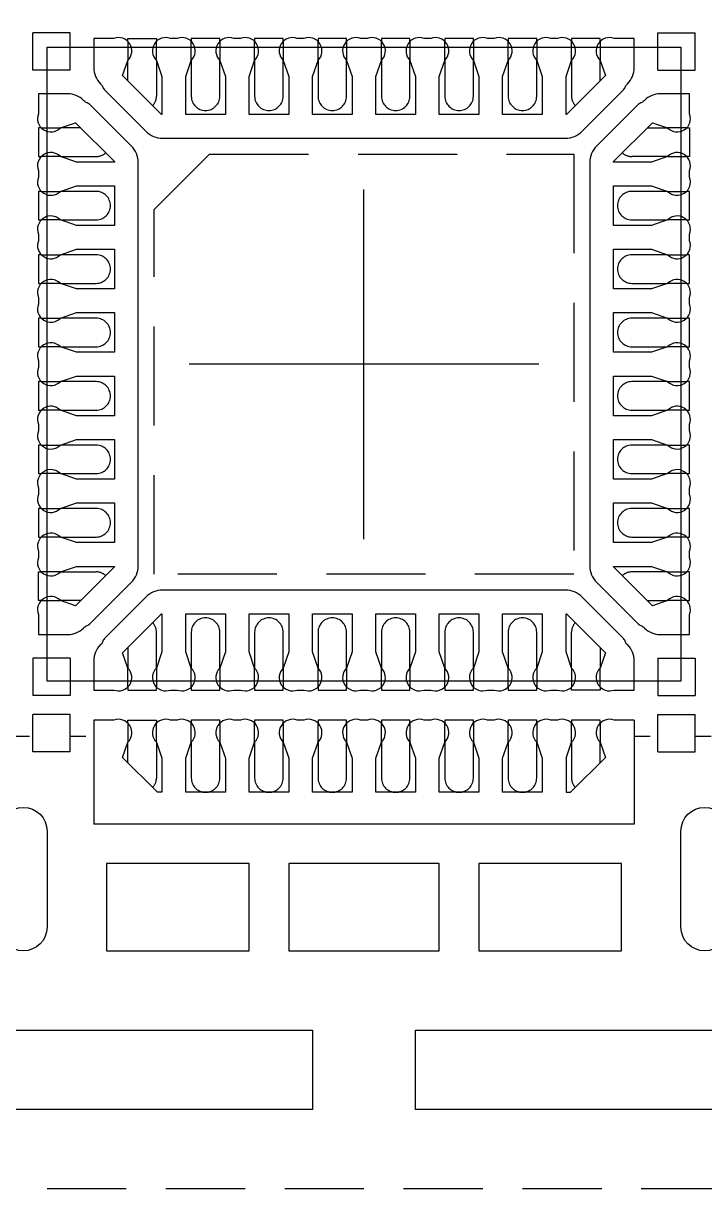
# Model space of a CAD drawing. Extents: x -140 to 1972, y -487 to -95.
# Drawn here: x 1782.79 to 1787.09, y -343.14 to -335.79 of the extents above; entities that cross this region are included whole.
import ezdxf

# ---------------------------------------------------------------- set-up
doc = ezdxf.new("R2010")
doc.units = 0
doc.header["$LTSCALE"] = 5
doc.header["$MEASUREMENT"] = 0
doc.linetypes.add('CENTER', pattern=[2, 1.25, -0.25, 0.25, -0.25])
doc.linetypes.add('HIDDEN', pattern=[0.375, 0.25, -0.125])
doc.layers.add('1', color=7, linetype='CONTINUOUS')
doc.layers.add('1D', color=4, linetype='CONTINUOUS')

msp = doc.modelspace()

# ---------------------------------------------------------------- linework, layer by layer
at = {"layer": '1'}
for p, q in [((1782.8495, -336.0876, -0.0291), (1782.8495, -335.8526, -0.0291)), ((1783.0845, -335.8526, -0.0291), (1782.8495, -335.8526, -0.0291)), ((1783.0845, -336.0876, -0.0291), (1783.0845, -335.8526, -0.0291)), ((1786.7945, -335.8526, -0.0291), (1787.0295, -335.8526, -0.0291)), ((1786.7945, -336.0876, -0.0291), (1786.7945, -335.8526, -0.0291)), ((1787.0295, -336.0876, -0.0291), (1787.0295, -335.8526, -0.0291)), ((1783.4495, -335.9067, -0.0291), (1783.4495, -336.0266, -0.0291)), ((1783.6295, -336.0266, -0.0291), (1783.6295, -335.9067, -0.0291)), ((1783.8495, -336.0266, -0.0291), (1783.8495, -335.9067, -0.0291)), ((1784.0295, -335.9067, -0.0291), (1784.0295, -336.0266, -0.0291)), ((1784.2495, -336.0266, -0.0291), (1784.2495, -335.9067, -0.0291)), ((1784.4295, -335.9067, -0.0291), (1784.4295, -336.0266, -0.0291)), ((1784.6495, -336.0266, -0.0291), (1784.6495, -335.9067, -0.0291)), ((1784.8295, -335.9067, -0.0291), (1784.8295, -336.0266, -0.0291)), ((1785.0495, -336.0266, -0.0291), (1785.0495, -335.9067, -0.0291)), ((1785.2295, -335.9067, -0.0291), (1785.2295, -336.0266, -0.0291)), ((1785.4495, -336.0266, -0.0291), (1785.4495, -335.9067, -0.0291)), ((1785.6295, -335.9067, -0.0291), (1785.6295, -336.0266, -0.0291)), ((1785.8495, -336.0266, -0.0291), (1785.8495, -335.9067, -0.0291)), ((1786.0295, -335.9067, -0.0291), (1786.0295, -336.0266, -0.0291)), ((1786.2495, -336.0266, -0.0291), (1786.2495, -335.9067, -0.0291)), ((1786.4295, -335.9067, -0.0291), (1786.4295, -336.0266, -0.0291)), ((1783.0845, -336.0876, -0.0291), (1782.8495, -336.0876, -0.0291)), ((1786.7945, -336.0876, -0.0291), (1787.0295, -336.0876, -0.0291)), ((1782.9036, -336.4526, -0.0291), (1783.0235, -336.4526, -0.0291)), ((1786.9754, -336.4526, -0.0291), (1786.8556, -336.4526, -0.0291)), ((1783.0235, -336.6326, -0.0291), (1782.9036, -336.6326, -0.0291)), ((1786.8556, -336.6326, -0.0291), (1786.9754, -336.6326, -0.0291)), ((1782.9036, -336.8526, -0.0291), (1783.0235, -336.8526, -0.0291)), ((1786.8556, -336.8526, -0.0291), (1786.9754, -336.8526, -0.0291)), ((1783.0235, -337.0326, -0.0291), (1782.9036, -337.0326, -0.0291)), ((1786.9754, -337.0326, -0.0291), (1786.8556, -337.0326, -0.0291)), ((1782.9036, -337.2526, -0.0291), (1783.0235, -337.2526, -0.0291)), ((1786.8556, -337.2526, -0.0291), (1786.9754, -337.2526, -0.0291)), ((1783.0235, -337.4326, -0.0291), (1782.9036, -337.4326, -0.0291)), ((1786.9754, -337.4326, -0.0291), (1786.8556, -337.4326, -0.0291)), ((1782.9036, -337.6526, -0.0291), (1783.0235, -337.6526, -0.0291)), ((1786.8556, -337.6526, -0.0291), (1786.9754, -337.6526, -0.0291)), ((1783.0235, -337.8326, -0.0291), (1782.9036, -337.8326, -0.0291)), ((1786.9754, -337.8326, -0.0291), (1786.8556, -337.8326, -0.0291)), ((1782.9036, -338.0526, -0.0291), (1783.0235, -338.0526, -0.0291)), ((1786.8556, -338.0526, -0.0291), (1786.9754, -338.0526, -0.0291)), ((1783.0235, -338.2326, -0.0291), (1782.9036, -338.2326, -0.0291)), ((1786.9754, -338.2326, -0.0291), (1786.8556, -338.2326, -0.0291)), ((1782.9036, -338.4526, -0.0291), (1783.0235, -338.4526, -0.0291)), ((1786.8556, -338.4526, -0.0291), (1786.9754, -338.4526, -0.0291)), ((1783.0235, -338.6326, -0.0291), (1782.9036, -338.6326, -0.0291)), ((1786.9754, -338.6326, -0.0291), (1786.8556, -338.6326, -0.0291)), ((1782.9036, -338.8526, -0.0291), (1783.0235, -338.8526, -0.0291)), ((1786.8556, -338.8526, -0.0291), (1786.9754, -338.8526, -0.0291)), ((1783.0235, -339.0326, -0.0291), (1782.9036, -339.0326, -0.0291)), ((1786.9754, -339.0326, -0.0291), (1786.8556, -339.0326, -0.0291)), ((1783.0235, -339.2526, -0.0291), (1782.9036, -339.2526, -0.0291)), ((1786.8556, -339.2526, -0.0291), (1786.9754, -339.2526, -0.0291)), ((1782.9036, -339.4326, -0.0291), (1783.0235, -339.4326, -0.0291)), ((1786.9754, -339.4326, -0.0291), (1786.8556, -339.4326, -0.0291)), ((1782.8495, -339.7976, -0.0291), (1782.8495, -340.0326, -0.0291)), ((1783.0845, -339.7976, -0.0291), (1782.8495, -339.7976, -0.0291)), ((1783.0845, -339.7976, -0.0291), (1783.0845, -340.0326, -0.0291)), ((1783.4495, -339.9785, -0.0291), (1783.4495, -339.8587, -0.0291)), ((1783.6295, -339.8587, -0.0291), (1783.6295, -339.9785, -0.0291)), ((1783.8495, -339.9785, -0.0291), (1783.8495, -339.8587, -0.0291)), ((1784.0295, -339.8587, -0.0291), (1784.0295, -339.9785, -0.0291)), ((1784.2495, -339.9785, -0.0291), (1784.2495, -339.8587, -0.0291)), ((1784.4295, -339.8587, -0.0291), (1784.4295, -339.9785, -0.0291)), ((1784.6495, -339.9785, -0.0291), (1784.6495, -339.8587, -0.0291)), ((1784.8295, -339.8587, -0.0291), (1784.8295, -339.9785, -0.0291)), ((1785.0495, -339.9785, -0.0291), (1785.0495, -339.8587, -0.0291)), ((1785.2295, -339.8587, -0.0291), (1785.2295, -339.9785, -0.0291)), ((1785.4495, -339.9785, -0.0291), (1785.4495, -339.8587, -0.0291)), ((1785.6295, -339.8587, -0.0291), (1785.6295, -339.9785, -0.0291)), ((1785.8495, -339.9785, -0.0291), (1785.8495, -339.8587, -0.0291)), ((1786.0295, -339.8587, -0.0291), (1786.0295, -339.9785, -0.0291)), ((1786.2495, -339.8587, -0.0291), (1786.2495, -339.9785, -0.0291)), ((1786.4295, -339.9785, -0.0291), (1786.4295, -339.8587, -0.0291)), ((1786.7945, -339.7976, -0.0291), (1787.0295, -339.7976, -0.0291)), ((1786.7945, -339.7976, -0.0291), (1786.7945, -340.0326, -0.0291)), ((1787.0295, -339.7976, -0.0291), (1787.0295, -340.0326, -0.0291)), ((1783.0845, -340.0326, -0.0291), (1782.8495, -340.0326, -0.0291)), ((1786.7945, -340.0326, -0.0291), (1787.0295, -340.0326, -0.0291)), ((1782.8495, -340.3876, -0.0291), (1782.8495, -340.1526, -0.0291)), ((1783.0845, -340.1526, -0.0291), (1782.8495, -340.1526, -0.0291)), ((1783.0845, -340.3876, -0.0291), (1783.0845, -340.1526, -0.0291)), ((1786.7945, -340.1526, -0.0291), (1787.0295, -340.1526, -0.0291)), ((1786.7945, -340.3876, -0.0291), (1786.7945, -340.1526, -0.0291)), ((1787.0295, -340.3876, -0.0291), (1787.0295, -340.1526, -0.0291)), ((1783.3607, -340.1876, -0.0291), (1783.2345, -340.1876, -0.0291)), ((1783.4495, -340.2067, -0.0291), (1783.4495, -340.3266, -0.0291)), ((1783.6295, -340.3266, -0.0291), (1783.6295, -340.2067, -0.0291)), ((1783.7607, -340.1876, -0.0291), (1783.7184, -340.1876, -0.0291)), ((1783.8495, -340.3266, -0.0291), (1783.8495, -340.2067, -0.0291)), ((1784.0295, -340.2067, -0.0291), (1784.0295, -340.3266, -0.0291)), ((1784.1607, -340.1876, -0.0291), (1784.1184, -340.1876, -0.0291)), ((1784.2495, -340.3266, -0.0291), (1784.2495, -340.2067, -0.0291)), ((1784.4295, -340.2067, -0.0291), (1784.4295, -340.3266, -0.0291)), ((1784.5607, -340.1876, -0.0291), (1784.5184, -340.1876, -0.0291)), ((1784.6495, -340.3266, -0.0291), (1784.6495, -340.2067, -0.0291)), ((1784.8295, -340.2067, -0.0291), (1784.8295, -340.3266, -0.0291)), ((1784.9607, -340.1876, -0.0291), (1784.9184, -340.1876, -0.0291)), ((1785.0495, -340.3266, -0.0291), (1785.0495, -340.2067, -0.0291)), ((1785.2295, -340.2067, -0.0291), (1785.2295, -340.3266, -0.0291)), ((1785.3607, -340.1876, -0.0291), (1785.3184, -340.1876, -0.0291)), ((1785.4495, -340.3266, -0.0291), (1785.4495, -340.2067, -0.0291)), ((1785.6295, -340.2067, -0.0291), (1785.6295, -340.3266, -0.0291)), ((1785.7607, -340.1876, -0.0291), (1785.7184, -340.1876, -0.0291)), ((1785.8495, -340.3266, -0.0291), (1785.8495, -340.2067, -0.0291)), ((1786.0295, -340.2067, -0.0291), (1786.0295, -340.3266, -0.0291)), ((1786.1607, -340.1876, -0.0291), (1786.1184, -340.1876, -0.0291)), ((1786.2495, -340.3266, -0.0291), (1786.2495, -340.2067, -0.0291)), ((1786.4295, -340.2067, -0.0291), (1786.4295, -340.3266, -0.0291)), ((1786.6445, -340.1876, -0.0291), (1786.5184, -340.1876, -0.0291)), ((1783.4164, -340.4224, -0.0291), (1783.4495, -340.3266, -0.0291)), ((1783.6295, -340.3266, -0.0291), (1783.6645, -340.4276, -0.0291)), ((1783.8145, -340.4276, -0.0291), (1783.8495, -340.3266, -0.0291)), ((1784.0295, -340.3266, -0.0291), (1784.0645, -340.4276, -0.0291)), ((1784.2145, -340.4276, -0.0291), (1784.2495, -340.3266, -0.0291)), ((1784.4295, -340.3266, -0.0291), (1784.4645, -340.4276, -0.0291)), ((1784.6145, -340.4276, -0.0291), (1784.6495, -340.3266, -0.0291)), ((1784.8295, -340.3266, -0.0291), (1784.8645, -340.4276, -0.0291)), ((1785.0145, -340.4276, -0.0291), (1785.0495, -340.3266, -0.0291)), ((1785.2295, -340.3266, -0.0291), (1785.2645, -340.4276, -0.0291)), ((1785.4145, -340.4276, -0.0291), (1785.4495, -340.3266, -0.0291)), ((1785.6295, -340.3266, -0.0291), (1785.6645, -340.4276, -0.0291)), ((1785.8145, -340.4276, -0.0291), (1785.8495, -340.3266, -0.0291)), ((1786.0295, -340.3266, -0.0291), (1786.0645, -340.4276, -0.0291)), ((1786.2145, -340.4276, -0.0291), (1786.2495, -340.3266, -0.0291)), ((1786.4295, -340.3266, -0.0291), (1786.4627, -340.4224, -0.0291)), ((1783.0845, -340.3876, -0.0291), (1782.8495, -340.3876, -0.0291)), ((1783.6366, -340.6426, -0.0291), (1783.4164, -340.4224, -0.0291)), ((1783.6645, -340.4276, -0.0291), (1783.6645, -340.6426, -0.0291)), ((1783.8145, -340.6426, -0.0291), (1783.8145, -340.4276, -0.0291)), ((1784.0645, -340.4276, -0.0291), (1784.0645, -340.6426, -0.0291)), ((1784.2145, -340.6426, -0.0291), (1784.2145, -340.4276, -0.0291)), ((1784.4645, -340.4276, -0.0291), (1784.4645, -340.6426, -0.0291)), ((1784.6145, -340.6426, -0.0291), (1784.6145, -340.4276, -0.0291)), ((1784.8645, -340.4276, -0.0291), (1784.8645, -340.6426, -0.0291)), ((1785.0145, -340.6426, -0.0291), (1785.0145, -340.4276, -0.0291)), ((1785.2645, -340.4276, -0.0291), (1785.2645, -340.6426, -0.0291)), ((1785.4145, -340.6426, -0.0291), (1785.4145, -340.4276, -0.0291)), ((1785.6645, -340.4276, -0.0291), (1785.6645, -340.6426, -0.0291)), ((1785.8145, -340.6426, -0.0291), (1785.8145, -340.4276, -0.0291)), ((1786.0645, -340.4276, -0.0291), (1786.0645, -340.6426, -0.0291)), ((1786.2145, -340.4276, -0.0291), (1786.2145, -340.6426, -0.0291)), ((1786.2424, -340.6426, -0.0291), (1786.4627, -340.4224, -0.0291)), ((1786.7945, -340.3876, -0.0291), (1787.0295, -340.3876, -0.0291))]:
    msp.add_line(p, q, dxfattribs=at)
at = {"layer": '1', "color": 7}
for p, q in [((1783.2345, -340.1876, -0.0291), (1783.2345, -340.8426, -0.0291)), ((1786.6445, -340.1876, -0.0291), (1786.6445, -340.8426, -0.0291)), ((1783.6645, -340.6426, -0.0291), (1783.6366, -340.6426, -0.0291)), ((1784.0645, -340.6426, -0.0291), (1783.8145, -340.6426, -0.0291)), ((1784.4645, -340.6426, -0.0291), (1784.2145, -340.6426, -0.0291)), ((1784.8645, -340.6426, -0.0291), (1784.6145, -340.6426, -0.0291)), ((1785.2645, -340.6426, -0.0291), (1785.0145, -340.6426, -0.0291)), ((1785.6645, -340.6426, -0.0291), (1785.4145, -340.6426, -0.0291)), ((1786.0645, -340.6426, -0.0291), (1785.8145, -340.6426, -0.0291)), ((1786.2145, -340.6426, -0.0291), (1786.2424, -340.6426, -0.0291)), ((1786.6445, -340.8426, -0.0291), (1783.2345, -340.8426, -0.0291))]:
    msp.add_line(p, q, dxfattribs=at)
at = {"layer": '1', "elevation": -0.0291}
for points in [[(1786.1607, -335.8876), (1786.1184, -335.8876, 0.807932), (1786.0295, -336.0266), (1786.0645, -336.1276), (1786.0645, -336.3676), (1785.8145, -336.3676), (1785.8145, -336.1276), (1785.8495, -336.0266, 0.807932), (1785.7607, -335.8876), (1785.7184, -335.8876, 0.807932), (1785.6295, -336.0266), (1785.6645, -336.1276), (1785.6645, -336.3676), (1785.4145, -336.3676), (1785.4145, -336.1276), (1785.4495, -336.0266, 0.807932), (1785.3607, -335.8876), (1785.3184, -335.8876, 0.807932), (1785.2295, -336.0266), (1785.2645, -336.1276), (1785.2645, -336.3676), (1785.0145, -336.3676), (1785.0145, -336.1276), (1785.0495, -336.0266, 0.807932), (1784.9607, -335.8876), (1784.9184, -335.8876, 0.807932), (1784.8295, -336.0266), (1784.8645, -336.1276), (1784.8645, -336.3676), (1784.6145, -336.3676), (1784.6145, -336.1276), (1784.6495, -336.0266, 0.807932), (1784.5607, -335.8876), (1784.5184, -335.8876, 0.807932), (1784.4295, -336.0266), (1784.4645, -336.1276), (1784.4645, -336.3676), (1784.2145, -336.3676), (1784.2145, -336.1276), (1784.2495, -336.0266, 0.807932), (1784.1607, -335.8876), (1784.1184, -335.8876, 0.807932), (1784.0295, -336.0266), (1784.0645, -336.1276), (1784.0645, -336.3676), (1783.8145, -336.3676), (1783.8145, -336.1276), (1783.8495, -336.0266, 0.807932), (1783.7607, -335.8876), (1783.7184, -335.8876, 0.807932), (1783.6295, -336.0266), (1783.6645, -336.1276), (1783.6645, -336.3676), (1783.6616, -336.3676), (1783.4164, -336.1224), (1783.4495, -336.0266, 0.807932), (1783.3607, -335.8876), (1783.2345, -335.8876), (1783.2345, -336.0736, 0.198912), (1783.2755, -336.1726), (1783.2784, -336.1755, -0.103148), (1783.2919, -336.196, 0.103148), (1783.3053, -336.2165), (1783.5625, -336.4737, 0.198912), (1783.6686, -336.5176), (1786.2105, -336.5176, 0.198912), (1786.3165, -336.4737), (1786.5738, -336.2165, 0.103148), (1786.5872, -336.196, -0.103148), (1786.6006, -336.1755), (1786.6035, -336.1726, 0.198912), (1786.6445, -336.0736), (1786.6445, -335.8876), (1786.5184, -335.8876, 0.807932), (1786.4295, -336.0266), (1786.4627, -336.1224), (1786.2174, -336.3676), (1786.2145, -336.3676), (1786.2145, -336.1276), (1786.2495, -336.0266, 0.807932)], [(1782.8845, -336.7215), (1782.8845, -336.7638, 0.807932), (1783.0235, -336.8526), (1783.1245, -336.8176), (1783.3645, -336.8176), (1783.3645, -337.0676), (1783.1245, -337.0676), (1783.0235, -337.0326, 0.807932), (1782.8845, -337.1215), (1782.8845, -337.1638, 0.807932), (1783.0235, -337.2526), (1783.1245, -337.2176), (1783.3645, -337.2176), (1783.3645, -337.4676), (1783.1245, -337.4676), (1783.0235, -337.4326, 0.807932), (1782.8845, -337.5215), (1782.8845, -337.5638, 0.807932), (1783.0235, -337.6526), (1783.1245, -337.6176), (1783.3645, -337.6176), (1783.3645, -337.8676), (1783.1245, -337.8676), (1783.0235, -337.8326, 0.807932), (1782.8845, -337.9215), (1782.8845, -337.9638, 0.807932), (1783.0235, -338.0526), (1783.1245, -338.0176), (1783.3645, -338.0176), (1783.3645, -338.2676), (1783.1245, -338.2676), (1783.0235, -338.2326, 0.807932), (1782.8845, -338.3215), (1782.8845, -338.3638, 0.807932), (1783.0235, -338.4526), (1783.1245, -338.4176), (1783.3645, -338.4176), (1783.3645, -338.6676), (1783.1245, -338.6676), (1783.0235, -338.6326, 0.807932), (1782.8845, -338.7215), (1782.8845, -338.7638, 0.807932), (1783.0235, -338.8526), (1783.1245, -338.8176), (1783.3645, -338.8176), (1783.3645, -339.0676), (1783.1245, -339.0676), (1783.0235, -339.0326, 0.807932), (1782.8845, -339.1215), (1782.8845, -339.1638, 0.807932), (1783.0235, -339.2526), (1783.1245, -339.2176), (1783.3645, -339.2176), (1783.3645, -339.2206), (1783.1193, -339.4658), (1783.0235, -339.4326, 0.807932), (1782.8845, -339.5215), (1782.8845, -339.6476), (1783.0705, -339.6476, 0.198912), (1783.1695, -339.6066), (1783.1724, -339.6037, -0.103148), (1783.1929, -339.5903, 0.103148), (1783.2134, -339.5769), (1783.4706, -339.3196, 0.198912), (1783.5145, -339.2136), (1783.5145, -336.6717, 0.198912), (1783.4706, -336.5656), (1783.2134, -336.3084, 0.103148), (1783.1929, -336.295, -0.103148), (1783.1724, -336.2816), (1783.1695, -336.2786, 0.198912), (1783.0705, -336.2376), (1782.8845, -336.2376), (1782.8845, -336.3638, 0.807932), (1783.0235, -336.4526), (1783.1193, -336.4195), (1783.3645, -336.6647), (1783.3645, -336.6676), (1783.1245, -336.6676), (1783.0235, -336.6326, 0.807932)], [(1786.9945, -339.1638), (1786.9945, -339.1215, 0.807932), (1786.8556, -339.0326), (1786.7545, -339.0676), (1786.5145, -339.0676), (1786.5145, -338.8176), (1786.7545, -338.8176), (1786.8556, -338.8526, 0.807932), (1786.9945, -338.7638), (1786.9945, -338.7215, 0.807932), (1786.8556, -338.6326), (1786.7545, -338.6676), (1786.5145, -338.6676), (1786.5145, -338.4176), (1786.7545, -338.4176), (1786.8556, -338.4526, 0.807932), (1786.9945, -338.3638), (1786.9945, -338.3215, 0.807932), (1786.8556, -338.2326), (1786.7545, -338.2676), (1786.5145, -338.2676), (1786.5145, -338.0176), (1786.7545, -338.0176), (1786.8556, -338.0526, 0.807932), (1786.9945, -337.9638), (1786.9945, -337.9215, 0.807932), (1786.8556, -337.8326), (1786.7545, -337.8676), (1786.5145, -337.8676), (1786.5145, -337.6176), (1786.7545, -337.6176), (1786.8556, -337.6526, 0.807932), (1786.9945, -337.5638), (1786.9945, -337.5215, 0.807932), (1786.8556, -337.4326), (1786.7545, -337.4676), (1786.5145, -337.4676), (1786.5145, -337.2176), (1786.7545, -337.2176), (1786.8556, -337.2526, 0.807932), (1786.9945, -337.1638), (1786.9945, -337.1215, 0.807932), (1786.8556, -337.0326), (1786.7545, -337.0676), (1786.5145, -337.0676), (1786.5145, -336.8176), (1786.7545, -336.8176), (1786.8556, -336.8526, 0.807932), (1786.9945, -336.7638), (1786.9945, -336.7215, 0.807932), (1786.8556, -336.6326), (1786.7545, -336.6676), (1786.5145, -336.6676), (1786.5145, -336.6647), (1786.7598, -336.4195), (1786.8556, -336.4526, 0.807932), (1786.9945, -336.3638), (1786.9945, -336.2376), (1786.8086, -336.2376, 0.198912), (1786.7096, -336.2786), (1786.7067, -336.2816, -0.103148), (1786.6862, -336.295, 0.103148), (1786.6657, -336.3084), (1786.4085, -336.5656, 0.198912), (1786.3645, -336.6717), (1786.3645, -339.2136, 0.198912), (1786.4085, -339.3196), (1786.6657, -339.5769, 0.103148), (1786.6862, -339.5903, -0.103148), (1786.7067, -339.6037), (1786.7096, -339.6066, 0.198912), (1786.8086, -339.6476), (1786.9945, -339.6476), (1786.9945, -339.5215, 0.807932), (1786.8556, -339.4326), (1786.7598, -339.4658), (1786.5145, -339.2206), (1786.5145, -339.2176), (1786.7545, -339.2176), (1786.8556, -339.2526, 0.807932)], [(1783.7184, -339.9976), (1783.7607, -339.9976, 0.807932), (1783.8495, -339.8587), (1783.8145, -339.7576), (1783.8145, -339.5176), (1784.0645, -339.5176), (1784.0645, -339.7576), (1784.0295, -339.8587, 0.807932), (1784.1184, -339.9976), (1784.1607, -339.9976, 0.807932), (1784.2495, -339.8587), (1784.2145, -339.7576), (1784.2145, -339.5176), (1784.4645, -339.5176), (1784.4645, -339.7576), (1784.4295, -339.8587, 0.807932), (1784.5184, -339.9976), (1784.5607, -339.9976, 0.807932), (1784.6495, -339.8587), (1784.6145, -339.7576), (1784.6145, -339.5176), (1784.8645, -339.5176), (1784.8645, -339.7576), (1784.8295, -339.8587, 0.807932), (1784.9184, -339.9976), (1784.9607, -339.9976, 0.807932), (1785.0495, -339.8587), (1785.0145, -339.7576), (1785.0145, -339.5176), (1785.2645, -339.5176), (1785.2645, -339.7576), (1785.2295, -339.8587, 0.807932), (1785.3184, -339.9976), (1785.3607, -339.9976, 0.807932), (1785.4495, -339.8587), (1785.4145, -339.7576), (1785.4145, -339.5176), (1785.6645, -339.5176), (1785.6645, -339.7576), (1785.6295, -339.8587, 0.807932), (1785.7184, -339.9976), (1785.7607, -339.9976, 0.807932), (1785.8495, -339.8587), (1785.8145, -339.7576), (1785.8145, -339.5176), (1786.0645, -339.5176), (1786.0645, -339.7576), (1786.0295, -339.8587, 0.807932), (1786.1184, -339.9976), (1786.1607, -339.9976, 0.807932), (1786.2495, -339.8587), (1786.2145, -339.7576), (1786.2145, -339.5176), (1786.2174, -339.5176), (1786.4627, -339.7629), (1786.4295, -339.8587, 0.807932), (1786.5184, -339.9976), (1786.6445, -339.9976), (1786.6445, -339.8117, 0.198912), (1786.6035, -339.7127), (1786.6006, -339.7098, -0.103148), (1786.5872, -339.6893, 0.103148), (1786.5738, -339.6688), (1786.3165, -339.4116, 0.198912), (1786.2105, -339.3676), (1783.6686, -339.3676, 0.198912), (1783.5625, -339.4116), (1783.3053, -339.6688, 0.103148), (1783.2919, -339.6893, -0.103148), (1783.2784, -339.7098), (1783.2755, -339.7127, 0.198912), (1783.2345, -339.8117), (1783.2345, -339.9976), (1783.3607, -339.9976, 0.807932), (1783.4495, -339.8587), (1783.4164, -339.7629), (1783.6616, -339.5176), (1783.6645, -339.5176), (1783.6645, -339.7576), (1783.6295, -339.8587, 0.807932)]]:
    msp.add_lwpolyline(points, format="xyb", close=True, dxfattribs=at)
at = {"layer": '1', "ltscale": 10, "elevation": -0.0291}
for points in [[(1782.9395, -340.8876), (1782.9395, -341.4926, -1), (1782.6395, -341.4926), (1782.6395, -340.8876, -1)], [(1787.2395, -340.8876), (1787.2395, -341.4926, -1), (1786.9395, -341.4926), (1786.9395, -340.8876, -1)]]:
    msp.add_lwpolyline(points, format="xyb", close=True, dxfattribs=at)
for points in [[(1783.3145, -341.0926), (1783.3145, -341.6426), (1784.2145, -341.6426), (1784.2145, -341.0926)], [(1784.4645, -341.0926), (1784.4645, -341.6426), (1785.4145, -341.6426), (1785.4145, -341.0926)], [(1785.6645, -341.0926), (1785.6645, -341.6426), (1786.5645, -341.6426), (1786.5645, -341.0926)], [(1780.9645, -342.1426), (1784.6145, -342.1426), (1784.6145, -342.6426), (1780.9645, -342.6426)], [(1785.2645, -342.1426), (1788.9145, -342.1426), (1788.9145, -342.6426), (1785.2645, -342.6426)]]:
    msp.add_lwpolyline(points, close=True, dxfattribs=at)
at = {"layer": '1'}
for centre, start, end in [((1783.3902, -340.2667, -0.0291), 314.71585, 110.4592), ((1783.6889, -340.2667, -0.0291), 69.5408, 225.28415), ((1783.7902, -340.2667, -0.0291), 314.71585, 110.4592), ((1784.0889, -340.2667, -0.0291), 69.5408, 225.28415), ((1784.1902, -340.2667, -0.0291), 314.71585, 110.4592), ((1784.4889, -340.2667, -0.0291), 69.5408, 225.28415), ((1784.5902, -340.2667, -0.0291), 314.71585, 110.4592), ((1784.8889, -340.2667, -0.0291), 69.5408, 225.28415), ((1784.9902, -340.2667, -0.0291), 314.71585, 110.4592), ((1785.2889, -340.2667, -0.0291), 69.5408, 225.28415), ((1785.3902, -340.2667, -0.0291), 314.71585, 110.4592), ((1785.6889, -340.2667, -0.0291), 69.5408, 225.28415), ((1785.7902, -340.2667, -0.0291), 314.71585, 110.4592), ((1786.0889, -340.2667, -0.0291), 69.5408, 225.28415), ((1786.1902, -340.2667, -0.0291), 314.71585, 110.4592), ((1786.4889, -340.2667, -0.0291), 69.5408, 225.28415)]:
    msp.add_arc(centre, 0.0843, start, end, dxfattribs=at)
at = {"layer": '1D', "color": 2, "linetype": 'CENTER', "ltscale": 0.8}
for p, q in [((1782.9395, -339.9426, -0.0291), (1782.9395, -335.9426, -0.0291)), ((1782.9395, -335.9426, -0.0291), (1786.9395, -335.9426, -0.0291)), ((1786.9395, -335.9426, -0.0291), (1786.9395, -339.9426, -0.0291)), ((1786.9395, -339.9426, -0.0291), (1782.9395, -339.9426, -0.0291))]:
    msp.add_line(p, q, dxfattribs=at)
at = {"layer": '1D', "linetype": 'CENTER'}
for p, q in [((1784.9395, -339.0455, -0.0291), (1784.9395, -336.8398, -0.0291)), ((1786.0424, -337.9426, -0.0291), (1783.8367, -337.9426, -0.0291))]:
    msp.add_line(p, q, dxfattribs=at)
at = {"layer": '1D', "linetype": 'HIDDEN', "ltscale": 0.08}
for p, q in [((1782.7295, -340.2876, -0.0291), (1782.8495, -340.2876, -0.0291)), ((1783.0845, -340.2876, -0.0291), (1783.2345, -340.2876, -0.0291)), ((1786.6445, -340.2876, -0.0291), (1786.7945, -340.2876, -0.0291)), ((1787.0295, -340.2876, -0.0291), (1787.1495, -340.2876, -0.0291))]:
    msp.add_line(p, q, dxfattribs=at)
at = {"layer": '1D', "color": 4, "linetype": 'HIDDEN', "ltscale": 0.4, "elevation": -0.0291}
msp.add_lwpolyline([(1832.9395, -281.1426), (1832.9395, -343.1426), (1775.6395, -343.1426), (1775.6395, -281.1426)], close=True, dxfattribs=at)
at = {"layer": '1D', "linetype": 'HIDDEN', "ltscale": 0.3, "elevation": -0.0291}
for points in [[(1783.4495, -335.9067), (1783.4495, -335.8876), (1783.6295, -335.8876), (1783.6295, -335.9067)], [(1784.0295, -335.9067), (1784.0295, -335.8876), (1783.8495, -335.8876), (1783.8495, -335.9067)], [(1784.4295, -335.9067), (1784.4295, -335.8876), (1784.2495, -335.8876), (1784.2495, -335.9067)], [(1784.8295, -335.9067), (1784.8295, -335.8876), (1784.6495, -335.8876), (1784.6495, -335.9067)], [(1785.2295, -335.9067), (1785.2295, -335.8876), (1785.0495, -335.8876), (1785.0495, -335.9067)], [(1785.6295, -335.9067), (1785.6295, -335.8876), (1785.4495, -335.8876), (1785.4495, -335.9067)], [(1786.0295, -335.9067), (1786.0295, -335.8876), (1785.8495, -335.8876), (1785.8495, -335.9067)], [(1786.4295, -335.9067), (1786.4295, -335.8876), (1786.2495, -335.8876), (1786.2495, -335.9067)], [(1783.4495, -336.1556), (1783.4495, -336.0266)], [(1786.4295, -336.1556), (1786.4295, -336.0266)], [(1782.9036, -336.4526), (1782.8845, -336.4526), (1782.8845, -336.6326), (1782.9036, -336.6326)], [(1783.1524, -336.4526), (1783.0235, -336.4526)], [(1786.7266, -336.4526), (1786.8556, -336.4526)], [(1786.9754, -336.4526), (1786.9945, -336.4526), (1786.9945, -336.6326), (1786.9754, -336.6326)], [(1782.9036, -336.8526), (1782.8845, -336.8526), (1782.8845, -337.0326), (1782.9036, -337.0326)], [(1786.9754, -337.0326), (1786.9945, -337.0326), (1786.9945, -336.8526), (1786.9754, -336.8526)], [(1782.9036, -337.2526), (1782.8845, -337.2526), (1782.8845, -337.4326), (1782.9036, -337.4326)], [(1786.9754, -337.4326), (1786.9945, -337.4326), (1786.9945, -337.2526), (1786.9754, -337.2526)], [(1782.9036, -337.6526), (1782.8845, -337.6526), (1782.8845, -337.8326), (1782.9036, -337.8326)], [(1786.9754, -337.8326), (1786.9945, -337.8326), (1786.9945, -337.6526), (1786.9754, -337.6526)], [(1782.9036, -338.0526), (1782.8845, -338.0526), (1782.8845, -338.2326), (1782.9036, -338.2326)], [(1786.9754, -338.2326), (1786.9945, -338.2326), (1786.9945, -338.0526), (1786.9754, -338.0526)], [(1782.9036, -338.4526), (1782.8845, -338.4526), (1782.8845, -338.6326), (1782.9036, -338.6326)], [(1786.9754, -338.6326), (1786.9945, -338.6326), (1786.9945, -338.4526), (1786.9754, -338.4526)], [(1782.9036, -338.8526), (1782.8845, -338.8526), (1782.8845, -339.0326), (1782.9036, -339.0326)], [(1786.9754, -339.0326), (1786.9945, -339.0326), (1786.9945, -338.8526), (1786.9754, -338.8526)], [(1782.9036, -339.4326), (1782.8845, -339.4326), (1782.8845, -339.2526), (1782.9036, -339.2526)], [(1786.9754, -339.4326), (1786.9945, -339.4326), (1786.9945, -339.2526), (1786.9754, -339.2526)], [(1783.1524, -339.4326), (1783.0235, -339.4326)], [(1786.7266, -339.4326), (1786.8556, -339.4326)], [(1783.4495, -339.7297), (1783.4495, -339.8587)], [(1786.4295, -339.7297), (1786.4295, -339.8587)], [(1783.4495, -339.9785), (1783.4495, -339.9976), (1783.6295, -339.9976), (1783.6295, -339.9785)], [(1783.8495, -339.9785), (1783.8495, -339.9976), (1784.0295, -339.9976), (1784.0295, -339.9785)], [(1784.2495, -339.9785), (1784.2495, -339.9976), (1784.4295, -339.9976), (1784.4295, -339.9785)], [(1784.6495, -339.9785), (1784.6495, -339.9976), (1784.8295, -339.9976), (1784.8295, -339.9785)], [(1785.0495, -339.9785), (1785.0495, -339.9976), (1785.2295, -339.9976), (1785.2295, -339.9785)], [(1785.4495, -339.9785), (1785.4495, -339.9976), (1785.6295, -339.9976), (1785.6295, -339.9785)], [(1785.8495, -339.9785), (1785.8495, -339.9976), (1786.0295, -339.9976), (1786.0295, -339.9785)], [(1786.4295, -339.9785), (1786.4295, -339.9976), (1786.2495, -339.9976), (1786.2495, -339.9785)], [(1783.4495, -340.2067), (1783.4495, -340.1876), (1783.6295, -340.1876), (1783.6295, -340.2067)], [(1784.0295, -340.2067), (1784.0295, -340.1876), (1783.8495, -340.1876), (1783.8495, -340.2067)], [(1784.4295, -340.2067), (1784.4295, -340.1876), (1784.2495, -340.1876), (1784.2495, -340.2067)], [(1784.8295, -340.2067), (1784.8295, -340.1876), (1784.6495, -340.1876), (1784.6495, -340.2067)], [(1785.2295, -340.2067), (1785.2295, -340.1876), (1785.0495, -340.1876), (1785.0495, -340.2067)], [(1785.6295, -340.2067), (1785.6295, -340.1876), (1785.4495, -340.1876), (1785.4495, -340.2067)], [(1786.0295, -340.2067), (1786.0295, -340.1876), (1785.8495, -340.1876), (1785.8495, -340.2067)], [(1786.4295, -340.2067), (1786.4295, -340.1876), (1786.2495, -340.1876), (1786.2495, -340.2067)], [(1783.4495, -340.4556), (1783.4495, -340.3266)], [(1786.4295, -340.4556), (1786.4295, -340.3266)]]:
    msp.add_lwpolyline(points, dxfattribs=at)
for points in [[(1783.6295, -336.0266), (1783.6295, -336.2526, -0.184483), (1783.6066, -336.3126, -0.175674)], [(1783.8495, -336.0266), (1783.8495, -336.2526, 1), (1784.0295, -336.2526), (1784.0295, -336.0266)], [(1784.2495, -336.0266), (1784.2495, -336.2526, 1), (1784.4295, -336.2526), (1784.4295, -336.0266)], [(1784.6495, -336.0266), (1784.6495, -336.2526, 1), (1784.8295, -336.2526), (1784.8295, -336.0266)], [(1785.0495, -336.0266), (1785.0495, -336.2526, 1), (1785.2295, -336.2526), (1785.2295, -336.0266)], [(1785.4495, -336.0266), (1785.4495, -336.2526, 1), (1785.6295, -336.2526), (1785.6295, -336.0266)], [(1785.8495, -336.0266), (1785.8495, -336.2526, 1), (1786.0295, -336.2526), (1786.0295, -336.0266)], [(1786.2495, -336.0266), (1786.2495, -336.2526, 0.184483), (1786.2724, -336.3126, 0.175674)], [(1783.0235, -336.6326), (1783.2495, -336.6326, 0.184483), (1783.3095, -336.6097, 0.175674)], [(1786.8556, -336.6326), (1786.6295, -336.6326, -0.184483), (1786.5695, -336.6097, -0.175674)], [(1783.0235, -337.0326), (1783.2495, -337.0326, 1), (1783.2495, -336.8526), (1783.0235, -336.8526)], [(1786.8556, -336.8526), (1786.6295, -336.8526, 1), (1786.6295, -337.0326), (1786.8556, -337.0326)], [(1783.0235, -337.4326), (1783.2495, -337.4326, 1), (1783.2495, -337.2526), (1783.0235, -337.2526)], [(1786.8556, -337.2526), (1786.6295, -337.2526, 1), (1786.6295, -337.4326), (1786.8556, -337.4326)], [(1783.0235, -337.8326), (1783.2495, -337.8326, 1), (1783.2495, -337.6526), (1783.0235, -337.6526)], [(1786.8556, -337.6526), (1786.6295, -337.6526, 1), (1786.6295, -337.8326), (1786.8556, -337.8326)], [(1783.0235, -338.2326), (1783.2495, -338.2326, 1), (1783.2495, -338.0526), (1783.0235, -338.0526)], [(1786.8556, -338.0526), (1786.6295, -338.0526, 1), (1786.6295, -338.2326), (1786.8556, -338.2326)], [(1783.0235, -338.6326), (1783.2495, -338.6326, 1), (1783.2495, -338.4526), (1783.0235, -338.4526)], [(1786.8556, -338.4526), (1786.6295, -338.4526, 1), (1786.6295, -338.6326), (1786.8556, -338.6326)], [(1783.0235, -339.0326), (1783.2495, -339.0326, 1), (1783.2495, -338.8526), (1783.0235, -338.8526)], [(1786.8556, -338.8526), (1786.6295, -338.8526, 1), (1786.6295, -339.0326), (1786.8556, -339.0326)], [(1783.0235, -339.2526), (1783.2495, -339.2526, -0.184483), (1783.3095, -339.2756, -0.175674)], [(1786.8556, -339.2526), (1786.6295, -339.2526, 0.184483), (1786.5695, -339.2756, 0.175674)], [(1784.0295, -339.8587), (1784.0295, -339.6326, 1), (1783.8495, -339.6326), (1783.8495, -339.8587)], [(1784.4295, -339.8587), (1784.4295, -339.6326, 1), (1784.2495, -339.6326), (1784.2495, -339.8587)], [(1784.8295, -339.8587), (1784.8295, -339.6326, 1), (1784.6495, -339.6326), (1784.6495, -339.8587)], [(1785.2295, -339.8587), (1785.2295, -339.6326, 1), (1785.0495, -339.6326), (1785.0495, -339.8587)], [(1785.6295, -339.8587), (1785.6295, -339.6326, 1), (1785.4495, -339.6326), (1785.4495, -339.8587)], [(1786.0295, -339.8587), (1786.0295, -339.6326, 1), (1785.8495, -339.6326), (1785.8495, -339.8587)], [(1783.6295, -339.8587), (1783.6295, -339.6326, 0.184483), (1783.6066, -339.5726, 0.175674)], [(1786.2495, -339.8587), (1786.2495, -339.6326, -0.184483), (1786.2724, -339.5726, -0.175674)], [(1783.6295, -340.3266), (1783.6295, -340.5526, -0.184483), (1783.6066, -340.6126, -0.175674)], [(1783.8495, -340.3266), (1783.8495, -340.5526, 1), (1784.0295, -340.5526), (1784.0295, -340.3266)], [(1784.2495, -340.3266), (1784.2495, -340.5526, 1), (1784.4295, -340.5526), (1784.4295, -340.3266)], [(1784.6495, -340.3266), (1784.6495, -340.5526, 1), (1784.8295, -340.5526), (1784.8295, -340.3266)], [(1785.0495, -340.3266), (1785.0495, -340.5526, 1), (1785.2295, -340.5526), (1785.2295, -340.3266)], [(1785.4495, -340.3266), (1785.4495, -340.5526, 1), (1785.6295, -340.5526), (1785.6295, -340.3266)], [(1785.8495, -340.3266), (1785.8495, -340.5526, 1), (1786.0295, -340.5526), (1786.0295, -340.3266)], [(1786.2495, -340.3266), (1786.2495, -340.5526, 0.184483), (1786.2724, -340.6126, 0.175674)]]:
    msp.add_lwpolyline(points, format="xyb", dxfattribs=at)
at = {"layer": '1D', "linetype": 'HIDDEN', "ltscale": 0.5, "elevation": -0.0291}
msp.add_lwpolyline([(1786.2645, -339.2676), (1783.6145, -339.2676), (1783.6145, -336.9676), (1783.9645, -336.6176), (1786.2645, -336.6176)], close=True, dxfattribs=at)

doc.saveas('drawing.dxf')
